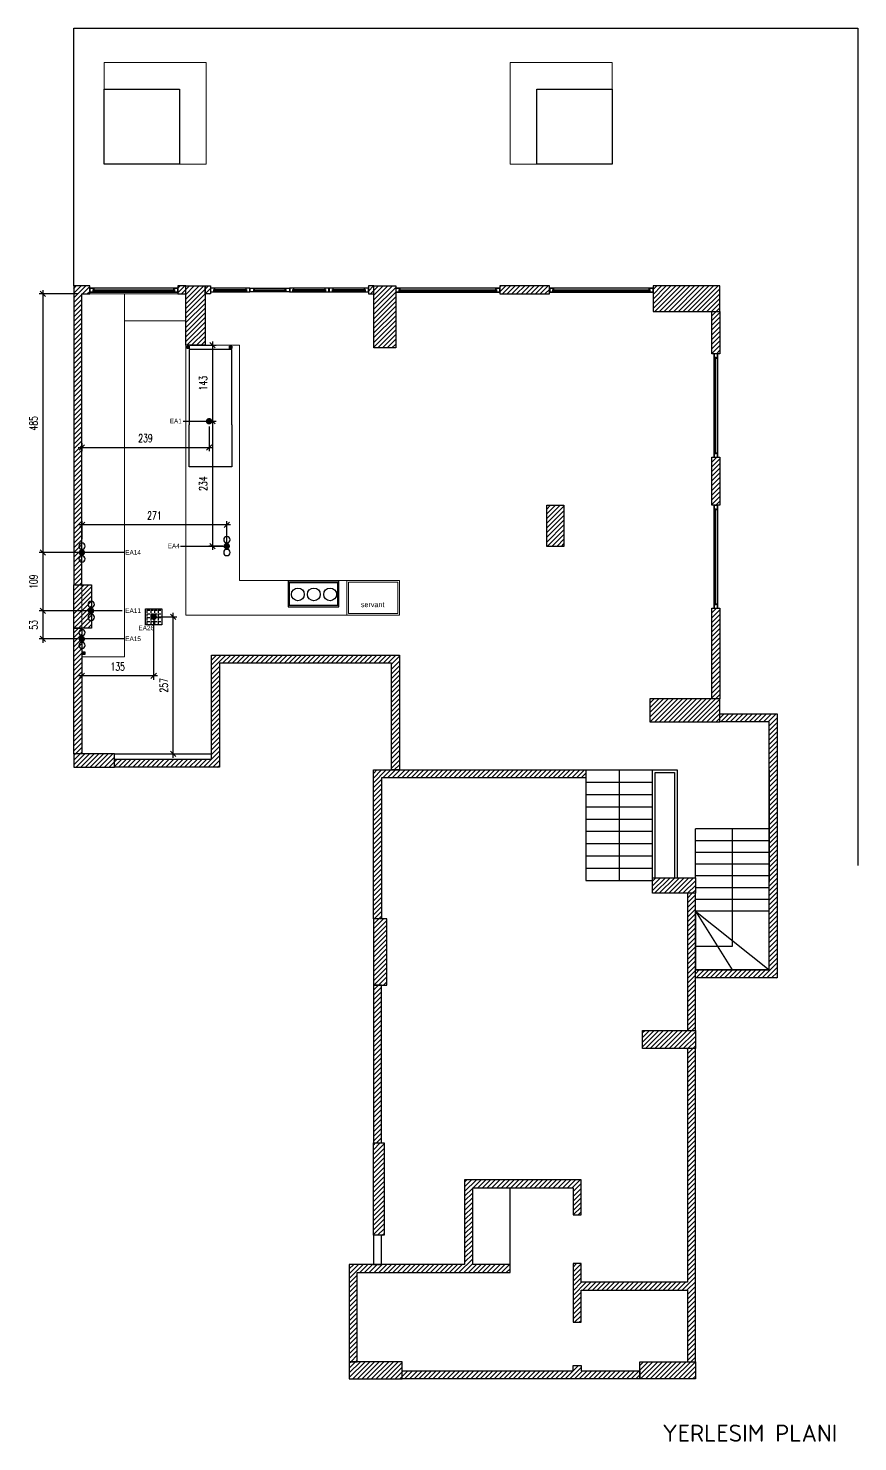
# Model space of a CAD drawing. Header units: centimetres. Extents: x 137431 to 143795, y 30587 to 33236.
# Drawn here: x 142242 to 143795, y 30587 to 33236 of the extents above; entities that cross this region are included whole.
import ezdxf

# ---------------------------------------------------------------- set-up
doc = ezdxf.new("R2010")
doc.units = ezdxf.units.CM
doc.header["$LTSCALE"] = 10
doc.header["$MEASUREMENT"] = 0
doc.header["$PDMODE"] = 3
doc.header["$PDSIZE"] = 20
doc.linetypes.add('DASHDOT', pattern=[25.4, 12.7, -6.35, 0, -6.35])
for name, color, linetype in [('141125_RT1$0$xref_4_vitrin_kaplama$0$2DCAM', 4, 'Continuous'), ('141125_RT1$0$xref_4_vitrin_kaplama$0$2DKONST2', 253, 'Continuous'), ('Kıtc-002 Çizgi', 7, 'Continuous'), ('Kıtc-006 Yazı 001', 1, 'Continuous'), ('Kıtc-040 Detay', 7, 'Continuous'), ('LP-DIMENSION_INT_100', 51, 'Continuous'), ('S2000-002 Çizgi', 7, 'Continuous'), ('S2000-019 Su Tes İşaretler', 5, 'Continuous'), ('SIH', 4, 'Continuous'), ('SU', 152, 'Continuous'), ('wall', 255, 'Continuous')]:
    doc.layers.add(name, color=color, linetype=linetype)
for name, color, linetype, lineweight in [('ARK_AHŞAP', 45, 'Continuous', 15), ('Auto-Antet', 7, 'Continuous', 18), ('tefriş', 45, 'Continuous', 18)]:
    doc.layers.add(name, color=color, linetype=linetype, lineweight=lineweight)
doc.styles.add('GP_A_104_0.00_REV09$0$TRdimension', font='simplex.shx', dxfattribs={"width": 0.7})
doc.styles.get("Standard").update_dxf_attribs({"font": 'arial.ttf'})
doc.styles.add('style1', font='isocpeur.ttf', dxfattribs={"height": 20})
doc.styles.add('TAKSİM', font='GOTHIC.TTF', dxfattribs={"height": 7})
doc.dimstyles.new('GP_A_104_0.00_REV09$0$tr-100', dxfattribs={"dimscale": 100, "dimtxt": 0.15, "dimasz": 0.1, "dimexe": 0.07, "dimexo": 0.07, "dimgap": 0.1, "dimtad": 1, "dimdec": 0, "dimrnd": 0.5, "dimzin": 0, "dimdsep": 46, "dimtxsty": 'GP_A_104_0.00_REV09$0$TRdimension', "dimblk": 'GP_A_104_0.00_REV09$0$_Oblique', "dimcen": 0.2, "dimdle": 0.07, "dimadec": 0, "dimazin": 0, "dimtfac": 1, "dimtdec": 0, "dimtmove": 2, "dimatfit": 3, "dimldrblk": 'GP_A_104_0.00_REV09$0$_Oblique', "dimfxl": 1, "dimtolj": 1, "dimtzin": 0, "dimarcsym": 0})
pattern_1 = [(45, (0, 2631.0174), (-4.41941738, 4.41941738), [])]
pattern_2 = [(45, (0, 878.531), (-4.41941738, 4.41941738), [])]

# ---------------------------------------------------------------- blocks, each defined once
blk = doc.blocks.new('A$C7E7D3E18')
at = {"layer": 'SIH', "linetype": 'Continuous', "const_width": 6}
blk.add_lwpolyline([(3, 6, 1), (9, 6, 1)], format="xyb", close=True, dxfattribs=at)
blk = doc.blocks.new('A$C6E87713E')
at = {"layer": 'S2000-019 Su Tes İşaretler'}
for centre in [(5.9, 6.3), (29.9, 6.3)]:
    blk.add_circle(centre, 5.89, dxfattribs=at)
blk.add_blockref('A$C7E7D3E18', (11.9, 0))
blk = doc.blocks.new('ADD')
at = {"layer": 'LP-DIMENSION_INT_100'}
h = blk.add_hatch(dxfattribs=at)
h.set_pattern_fill('ANSI31', color=253, scale=50)
h.set_pattern_definition(pattern_1)
h.paths.add_polyline_path([(139970.1, 32753.4), (139940.1, 32753.4), (139940.1, 32193.4), (139955.1, 32193.4), (139955.1, 32738.4), (139970.1, 32738.4)])
h.paths.add_polyline_path([(139973.1, 32112.4), (139940.1, 32112.4), (139940.1, 32193.4), (139973.1, 32193.4)])
h.paths.add_polyline_path([(139940.1, 32112.4), (139955.1, 32112.4), (139955.1, 31876.4), (139940.1, 31876.4)])
h.paths.add_polyline_path([(140016.1, 31876.4), (139940.1, 31876.4), (139940.1, 31851.4), (140016.1, 31851.4)])
h.paths.add_polyline_path([(140016.1, 31866.4), (140198.1, 31866.4), (140198.1, 32061.4), (140550.1, 32061.4), (140550.1, 31846.4), (140535.1, 31846.4), (140535.1, 32046.4), (140213.1, 32046.4), (140213.1, 31851.4), (140016.1, 31851.4)])
h = blk.add_hatch(dxfattribs=at)
h.set_pattern_fill('ANSI31', color=253, scale=50)
h.set_pattern_definition(pattern_1)
h.paths.add_polyline_path([(140186.1, 32642.4), (140150.1, 32642.4), (140150.1, 32753.4), (140186.1, 32753.4)])
h.paths.add_polyline_path([(140135.1, 32738.4), (140150.1, 32738.4), (140150.1, 32753.4), (140135.1, 32753.4)])
h.paths.add_polyline_path([(140196.1, 32738.4), (140186.1, 32738.4), (140186.1, 32753.4), (140196.1, 32753.4)])
h.paths.add_polyline_path([(140543.1, 32637.4), (140502.1, 32637.4), (140502.1, 32753.4), (140543.1, 32753.4)])
h.paths.add_polyline_path([(140492.1, 32738.4), (140502.1, 32738.4), (140502.1, 32753.4), (140492.1, 32753.4)])
h.paths.add_polyline_path([(140738.1, 32738.4), (140831.1, 32738.4), (140831.1, 32753.4), (140738.1, 32753.4)])
h.paths.add_polyline_path([(141025.1, 32705.4), (141150.1, 32705.4), (141150.1, 32753.4), (141025.1, 32753.4)])
h.paths.add_polyline_path([(141135.1, 32705.4), (141150.1, 32705.4), (141150.1, 32626.4), (141135.1, 32626.4)])
h.paths.add_polyline_path([(141135.1, 32432.4), (141150.1, 32432.4), (141150.1, 32342.4), (141135.1, 32342.4)])
h.paths.add_polyline_path([(141135.1, 32149.4), (141150.1, 32149.4), (141150.1, 31979.4), (141135.1, 31979.4)])
h.paths.add_polyline_path([(141019.1, 31936.4), (141150.1, 31936.4), (141150.1, 31979.4), (141019.1, 31979.4)])
h.paths.add_polyline_path([(140826.1, 32342.4), (140858.1, 32342.4), (140858.1, 32265.4), (140826.1, 32265.4)])
h = blk.add_hatch(dxfattribs=at)
h.set_pattern_fill('ANSI31', color=253, scale=50)
h.set_pattern_definition(pattern_1)
h.paths.add_polyline_path([(141150.1, 31936.4), (141150.1, 31951.4), (141257.1, 31951.4), (141257.1, 31456.8), (141104.1, 31456.8), (141104.1, 31471.8), (141242.1, 31471.8), (141242.1, 31936.4)])
h = blk.add_hatch(dxfattribs=at)
h.set_pattern_fill('ANSI31', color=253, scale=50)
h.set_pattern_definition(pattern_2)
h.paths.add_polyline_path([(140501.1, 31567.4), (140501.1, 31846.4), (140899.1, 31846.4), (140899.1, 31831.4), (140516.1, 31831.4), (140516.1, 31567.4)])
h = blk.add_hatch(dxfattribs=at)
h.set_pattern_fill('ANSI31', color=253, scale=50)
h.set_pattern_definition(pattern_2)
h.paths.add_polyline_path([(141024.1, 31644.4), (141104.1, 31644.4), (141104.1, 31615.4), (141024.1, 31615.4)])
h = blk.add_hatch(dxfattribs=at)
h.set_pattern_fill('ANSI31', color=253, scale=50)
h.set_pattern_definition(pattern_2)
h.paths.add_polyline_path([(141089.1, 31358.4), (141104.1, 31358.4), (141104.1, 31615.4), (141089.1, 31615.4)])
h = blk.add_hatch(dxfattribs=at)
h.set_pattern_fill('ANSI31', color=253, scale=50)
h.set_pattern_definition(pattern_2)
h.paths.add_polyline_path([(140526.1, 31567.4), (140501.1, 31567.4), (140501.1, 31443.4), (140526.1, 31443.4)])
h = blk.add_hatch(dxfattribs=at)
h.set_pattern_fill('ANSI31', color=253, scale=50)
h.set_pattern_definition(pattern_2)
h.paths.add_polyline_path([(140501.1, 31147.4), (140516.1, 31147.4), (140516.1, 31443.4), (140501.1, 31443.4)])
h = blk.add_hatch(dxfattribs=at)
h.set_pattern_fill('ANSI31', color=253, scale=50)
h.set_pattern_definition(pattern_2)
h.paths.add_polyline_path([(141005.1, 31358.4), (141104.1, 31358.4), (141104.1, 31324.4), (141005.1, 31324.4)])
h = blk.add_hatch(dxfattribs=at)
h.set_pattern_fill('ANSI31', color=253, scale=50)
h.set_pattern_definition(pattern_2)
h.paths.add_polyline_path([(141089.1, 31324.4), (141089.1, 30886.4), (140890.1, 30886.4), (140890.1, 30921.4), (140875.1, 30921.4), (140875.1, 30811.4), (140890.1, 30811.4), (140890.1, 30871.4), (141089.1, 30871.4), (141089.1, 30737.4), (141104.1, 30737.4), (141104.1, 31324.4)])
h = blk.add_hatch(dxfattribs=at)
h.set_pattern_fill('ANSI31', color=253, scale=50)
h.set_pattern_definition([(45, (0, 809.531), (-4.41941738, 4.41941738), [])])
h.paths.add_polyline_path([(140521.1, 30974.4), (140501.1, 30974.4), (140501.1, 31147.4), (140521.1, 31147.4)])
h = blk.add_hatch(dxfattribs=at)
h.set_pattern_fill('ANSI31', color=253, scale=50)
h.set_pattern_definition(pattern_2)
h.paths.add_polyline_path([(140471.1, 30737.4), (140471.1, 30904.4), (140757.1, 30904.4), (140757.1, 30919.4), (140687.1, 30919.4), (140687.1, 31063.4), (140875.1, 31063.4), (140875.1, 31012.4), (140890.1, 31012.4), (140890.1, 31078.4), (140672.1, 31078.4), (140672.1, 30919.4), (140456.1, 30919.4), (140456.1, 30737.4)])
h = blk.add_hatch(dxfattribs=at)
h.set_pattern_fill('ANSI31', color=253, scale=50)
h.set_pattern_definition(pattern_2)
h.paths.add_polyline_path([(140555.1, 30737.4), (140456.1, 30737.4), (140456.1, 30705.4), (140555.1, 30705.4)])
h = blk.add_hatch(dxfattribs=at)
h.set_pattern_fill('ANSI31', color=253, scale=50)
h.set_pattern_definition(pattern_2)
h.paths.add_polyline_path([(141000.1, 30720.4), (141000.1, 30705.4), (140555.1, 30705.4), (140555.1, 30720.4), (140875.1, 30720.4), (140875.1, 30730.4), (140890.1, 30730.4), (140890.1, 30720.4)])
h = blk.add_hatch(dxfattribs=at)
h.set_pattern_fill('ANSI31', color=253, scale=50)
h.set_pattern_definition(pattern_2)
h.paths.add_polyline_path([(141000.1, 30737.4), (141104.1, 30737.4), (141104.1, 30705.4), (141000.1, 30705.4)])
at = {"layer": '141125_RT1$0$xref_4_vitrin_kaplama$0$2DCAM'}
for p, q in [((140127.1, 32749.1), (139978.1, 32749.1)), ((139978.4, 32742.1), (140126.8, 32742.1)), ((140262.1, 32749.4), (140204.1, 32749.4)), ((140204.4, 32742.4), (140261.8, 32742.4)), ((140278.1, 32749.4), (140336.1, 32749.4)), ((140335.8, 32742.4), (140278.4, 32742.4)), ((140410.1, 32749.4), (140352.1, 32749.4)), ((140352.4, 32742.4), (140409.8, 32742.4)), ((140484.1, 32749.4), (140426.1, 32749.4)), ((140426.4, 32742.4), (140483.8, 32742.4)), ((140730.1, 32749.1), (140551.1, 32749.1)), ((140551.4, 32742.1), (140729.8, 32742.1)), ((141017.1, 32749.1), (140839.1, 32749.1)), ((140839.4, 32742.1), (141016.8, 32742.1)), ((141138.9, 32618.1), (141138.9, 32440.7)), ((141145.9, 32440.4), (141145.9, 32618.4)), ((141138.9, 32334.1), (141138.9, 32157.7)), ((141145.9, 32157.4), (141145.9, 32334.4))]:
    blk.add_line(p, q, dxfattribs=at)
for points in [[(140128.5, 32745.8), (139976.7, 32745.8)], [(139976.7, 32743.6), (139977.7, 32743.6), (139977.7, 32745.2), (139976.7, 32745.2)], [(139976.7, 32745.2), (140128.5, 32745.2)], [(140128.5, 32743), (139976.7, 32743), (139976.7, 32743.6), (140128.5, 32743.6)], [(140128.5, 32745.2), (140127.5, 32745.2), (140127.5, 32743.6), (140128.5, 32743.6)], [(140263.5, 32746.1), (140202.7, 32746.1)], [(140202.7, 32743.9), (140203.7, 32743.9), (140203.7, 32745.5), (140202.7, 32745.5)], [(140202.7, 32745.5), (140263.5, 32745.5)], [(140263.5, 32743.3), (140202.7, 32743.3), (140202.7, 32743.9), (140263.5, 32743.9)], [(140263.5, 32745.5), (140262.5, 32745.5), (140262.5, 32743.9), (140263.5, 32743.9)], [(140276.7, 32746.1), (140337.5, 32746.1)], [(140276.7, 32745.5), (140277.7, 32745.5), (140277.7, 32743.9), (140276.7, 32743.9)], [(140337.5, 32745.5), (140276.7, 32745.5)], [(140276.7, 32743.3), (140337.5, 32743.3), (140337.5, 32743.9), (140276.7, 32743.9)], [(140337.5, 32743.9), (140336.5, 32743.9), (140336.5, 32745.5), (140337.5, 32745.5)], [(140411.5, 32746.1), (140350.7, 32746.1)], [(140350.7, 32743.9), (140351.7, 32743.9), (140351.7, 32745.5), (140350.7, 32745.5)], [(140350.7, 32745.5), (140410.5, 32745.5)], [(140411.5, 32743.3), (140350.7, 32743.3), (140350.7, 32743.9), (140410.5, 32743.9)], [(140411.5, 32745.5), (140410.5, 32745.5), (140410.5, 32743.9), (140411.5, 32743.9)], [(140485.5, 32746.1), (140424.7, 32746.1)], [(140424.7, 32743.9), (140425.7, 32743.9), (140425.7, 32745.5), (140424.7, 32745.5)], [(140424.7, 32745.5), (140485.5, 32745.5)], [(140485.5, 32743.3), (140424.7, 32743.3), (140424.7, 32743.9), (140485.5, 32743.9)], [(140485.5, 32745.5), (140484.5, 32745.5), (140484.5, 32743.9), (140485.5, 32743.9)], [(140731.5, 32745.8), (140549.7, 32745.8)], [(140549.7, 32743.6), (140550.7, 32743.6), (140550.7, 32745.2), (140549.7, 32745.2)], [(140549.7, 32745.2), (140731.5, 32745.2)], [(140731.5, 32743), (140549.7, 32743), (140549.7, 32743.6), (140731.5, 32743.6)], [(140731.5, 32745.2), (140730.5, 32745.2), (140730.5, 32743.6), (140731.5, 32743.6)], [(141018.5, 32745.8), (140837.7, 32745.8)], [(140837.7, 32743.6), (140838.7, 32743.6), (140838.7, 32745.2), (140837.7, 32745.2)], [(140837.7, 32745.2), (141018.5, 32745.2)], [(141018.5, 32743), (140837.7, 32743), (140837.7, 32743.6), (141018.5, 32743.6)], [(141018.5, 32745.2), (141017.5, 32745.2), (141017.5, 32743.6), (141018.5, 32743.6)], [(141139.8, 32439), (141139.8, 32619.8), (141140.4, 32619.8), (141140.4, 32439)], [(141140.4, 32619.8), (141140.4, 32618.8), (141142, 32618.8), (141142, 32619.8)], [(141142, 32619.8), (141142, 32439)], [(141142.6, 32439), (141142.6, 32619.8)], [(141142, 32439), (141142, 32440), (141140.4, 32440), (141140.4, 32439)], [(141139.8, 32156), (141139.8, 32335.8), (141140.4, 32335.8), (141140.4, 32156)], [(141140.4, 32335.8), (141140.4, 32334.8), (141142, 32334.8), (141142, 32335.8)], [(141142, 32335.8), (141142, 32156)], [(141142.6, 32156), (141142.6, 32335.8)], [(141142, 32156), (141142, 32157), (141140.4, 32157), (141140.4, 32156)]]:
    blk.add_lwpolyline(points, dxfattribs=at)
at = {"layer": '141125_RT1$0$xref_4_vitrin_kaplama$0$2DKONST2'}
for points in [[(139976.7, 32742.6), (139976.7, 32746.4), (139978.1, 32746.4), (139978.1, 32749.1), (139971.1, 32749.1), (139971.1, 32749.1), (139970.1, 32749.1), (139970.1, 32742.6), (139970.1, 32742.6), (139970.1, 32742.1), (139978.4, 32742.1), (139978.4, 32742.6)], [(139976.5, 32742.4), (139976.5, 32746.7), (139977.9, 32746.7), (139977.9, 32748.9), (139971.4, 32748.9), (139971.4, 32748.9), (139970.4, 32748.9), (139970.4, 32742.4)], [(140134.1, 32742.1), (140135.1, 32742.1), (140135.1, 32748.6), (140135.1, 32748.6), (140135.1, 32749.1), (140127.1, 32749.1), (140127.1, 32746.4), (140128.5, 32746.4), (140128.5, 32742.6), (140126.8, 32742.6), (140126.8, 32742.1), (140134.1, 32742.1)], [(140133.9, 32742.4), (140134.9, 32742.4), (140134.9, 32748.9), (140127.4, 32748.9), (140127.4, 32746.7), (140128.8, 32746.7), (140128.8, 32742.4), (140133.9, 32742.4)], [(140202.7, 32742.9), (140202.7, 32746.7), (140204.1, 32746.7), (140204.1, 32749.4), (140197.1, 32749.4), (140197.1, 32749.4), (140196.1, 32749.4), (140196.1, 32742.9), (140196.1, 32742.9), (140196.1, 32742.4), (140204.4, 32742.4), (140204.4, 32742.9)], [(140202.5, 32742.6), (140202.5, 32746.9), (140203.9, 32746.9), (140203.9, 32749.1), (140197.4, 32749.1), (140197.4, 32749.1), (140196.4, 32749.1), (140196.4, 32742.6)], [(140269.1, 32742.4), (140270.1, 32742.4), (140270.1, 32748.9), (140270.1, 32748.9), (140270.1, 32749.4), (140262.1, 32749.4), (140262.1, 32746.7), (140263.5, 32746.7), (140263.5, 32742.9), (140261.8, 32742.9), (140261.8, 32742.4), (140269.1, 32742.4)], [(140268.9, 32742.6), (140269.9, 32742.6), (140269.9, 32749.1), (140262.4, 32749.1), (140262.4, 32746.9), (140263.8, 32746.9), (140263.8, 32742.6), (140268.9, 32742.6)], [(140271.1, 32742.4), (140270.1, 32742.4), (140270.1, 32748.9), (140270.1, 32748.9), (140270.1, 32749.4), (140278.1, 32749.4), (140278.1, 32746.7), (140276.7, 32746.7), (140276.7, 32742.9), (140278.4, 32742.9), (140278.4, 32742.4), (140271.1, 32742.4)], [(140271.4, 32742.6), (140270.4, 32742.6), (140270.4, 32749.1), (140277.9, 32749.1), (140277.9, 32746.9), (140276.5, 32746.9), (140276.5, 32742.6), (140271.4, 32742.6)], [(140337.5, 32742.9), (140337.5, 32746.7), (140336.1, 32746.7), (140336.1, 32749.4), (140343.1, 32749.4), (140343.1, 32749.4), (140344.1, 32749.4), (140344.1, 32742.9), (140344.1, 32742.9), (140344.1, 32742.4), (140335.8, 32742.4), (140335.8, 32742.9)], [(140337.8, 32742.6), (140337.8, 32746.9), (140336.4, 32746.9), (140336.4, 32749.1), (140342.9, 32749.1), (140342.9, 32749.1), (140343.9, 32749.1), (140343.9, 32742.6)], [(140350.7, 32742.9), (140350.7, 32746.7), (140352.1, 32746.7), (140352.1, 32749.4), (140345.1, 32749.4), (140345.1, 32749.4), (140344.1, 32749.4), (140344.1, 32742.9), (140344.1, 32742.9), (140344.1, 32742.4), (140352.4, 32742.4), (140352.4, 32742.9)], [(140350.5, 32742.6), (140350.5, 32746.9), (140351.9, 32746.9), (140351.9, 32749.1), (140345.4, 32749.1), (140345.4, 32749.1), (140344.4, 32749.1), (140344.4, 32742.6)], [(140417.1, 32742.4), (140418.1, 32742.4), (140418.1, 32748.9), (140418.1, 32748.9), (140418.1, 32749.4), (140410.1, 32749.4), (140410.1, 32746.7), (140411.5, 32746.7), (140411.5, 32742.9), (140409.8, 32742.9), (140409.8, 32742.4), (140417.1, 32742.4)], [(140416.9, 32742.6), (140417.9, 32742.6), (140417.9, 32749.1), (140410.4, 32749.1), (140410.4, 32746.9), (140411.8, 32746.9), (140411.8, 32742.6), (140416.9, 32742.6)], [(140424.7, 32742.9), (140424.7, 32746.7), (140426.1, 32746.7), (140426.1, 32749.4), (140419.1, 32749.4), (140419.1, 32749.4), (140418.1, 32749.4), (140418.1, 32742.9), (140418.1, 32742.9), (140418.1, 32742.4), (140426.4, 32742.4), (140426.4, 32742.9)], [(140424.5, 32742.6), (140424.5, 32746.9), (140425.9, 32746.9), (140425.9, 32749.1), (140419.4, 32749.1), (140419.4, 32749.1), (140418.4, 32749.1), (140418.4, 32742.6)], [(140491.1, 32742.4), (140492.1, 32742.4), (140492.1, 32748.9), (140492.1, 32748.9), (140492.1, 32749.4), (140484.1, 32749.4), (140484.1, 32746.7), (140485.5, 32746.7), (140485.5, 32742.9), (140483.8, 32742.9), (140483.8, 32742.4), (140491.1, 32742.4)], [(140490.9, 32742.6), (140491.9, 32742.6), (140491.9, 32749.1), (140484.4, 32749.1), (140484.4, 32746.9), (140485.8, 32746.9), (140485.8, 32742.6), (140490.9, 32742.6)], [(140549.7, 32742.6), (140549.7, 32746.4), (140551.1, 32746.4), (140551.1, 32749.1), (140544.1, 32749.1), (140544.1, 32749.1), (140543.1, 32749.1), (140543.1, 32742.6), (140543.1, 32742.6), (140543.1, 32742.1), (140551.4, 32742.1), (140551.4, 32742.6)], [(140549.5, 32742.4), (140549.5, 32746.7), (140550.9, 32746.7), (140550.9, 32748.9), (140544.4, 32748.9), (140544.4, 32748.9), (140543.4, 32748.9), (140543.4, 32742.4)], [(140737.1, 32742.1), (140738.1, 32742.1), (140738.1, 32748.6), (140738.1, 32748.6), (140738.1, 32749.1), (140730.1, 32749.1), (140730.1, 32746.4), (140731.5, 32746.4), (140731.5, 32742.6), (140729.8, 32742.6), (140729.8, 32742.1), (140737.1, 32742.1)], [(140736.9, 32742.4), (140737.9, 32742.4), (140737.9, 32748.9), (140730.4, 32748.9), (140730.4, 32746.7), (140731.8, 32746.7), (140731.8, 32742.4), (140736.9, 32742.4)], [(140837.7, 32742.6), (140837.7, 32746.4), (140839.1, 32746.4), (140839.1, 32749.1), (140832.1, 32749.1), (140832.1, 32749.1), (140831.1, 32749.1), (140831.1, 32742.6), (140831.1, 32742.6), (140831.1, 32742.1), (140839.4, 32742.1), (140839.4, 32742.6)], [(140837.5, 32742.4), (140837.5, 32746.7), (140838.9, 32746.7), (140838.9, 32748.9), (140832.4, 32748.9), (140832.4, 32748.9), (140831.4, 32748.9), (140831.4, 32742.4)], [(141024.1, 32742.1), (141025.1, 32742.1), (141025.1, 32748.6), (141025.1, 32748.6), (141025.1, 32749.1), (141017.1, 32749.1), (141017.1, 32746.4), (141018.5, 32746.4), (141018.5, 32742.6), (141016.8, 32742.6), (141016.8, 32742.1), (141024.1, 32742.1)], [(141023.9, 32742.4), (141024.9, 32742.4), (141024.9, 32748.9), (141017.4, 32748.9), (141017.4, 32746.7), (141018.8, 32746.7), (141018.8, 32742.4), (141023.9, 32742.4)], [(141139.4, 32619.8), (141143.2, 32619.8), (141143.2, 32618.4), (141145.9, 32618.4), (141145.9, 32625.4), (141145.9, 32625.4), (141145.9, 32626.4), (141139.4, 32626.4), (141139.4, 32626.4), (141138.9, 32626.4), (141138.9, 32618.1), (141139.4, 32618.1)], [(141139.1, 32620), (141143.4, 32620), (141143.4, 32618.6), (141145.6, 32618.6), (141145.6, 32625.1), (141145.6, 32625.1), (141145.6, 32626.1), (141139.1, 32626.1)], [(141138.9, 32433.4), (141138.9, 32432.4), (141145.4, 32432.4), (141145.4, 32432.4), (141145.9, 32432.4), (141145.9, 32440.4), (141143.2, 32440.4), (141143.2, 32439), (141139.4, 32439), (141139.4, 32440.7), (141138.9, 32440.7), (141138.9, 32433.4)], [(141139.1, 32433.6), (141139.1, 32432.6), (141145.6, 32432.6), (141145.6, 32440.1), (141143.4, 32440.1), (141143.4, 32438.7), (141139.1, 32438.7), (141139.1, 32433.6)], [(141139.4, 32335.8), (141143.2, 32335.8), (141143.2, 32334.4), (141145.9, 32334.4), (141145.9, 32341.4), (141145.9, 32341.4), (141145.9, 32342.4), (141139.4, 32342.4), (141139.4, 32342.4), (141138.9, 32342.4), (141138.9, 32334.1), (141139.4, 32334.1)], [(141139.1, 32336), (141143.4, 32336), (141143.4, 32334.6), (141145.6, 32334.6), (141145.6, 32341.1), (141145.6, 32341.1), (141145.6, 32342.1), (141139.1, 32342.1)], [(141138.9, 32150.4), (141138.9, 32149.4), (141145.4, 32149.4), (141145.4, 32149.4), (141145.9, 32149.4), (141145.9, 32157.4), (141143.2, 32157.4), (141143.2, 32156), (141139.4, 32156), (141139.4, 32157.7), (141138.9, 32157.7), (141138.9, 32150.4)], [(141139.1, 32150.6), (141139.1, 32149.6), (141145.6, 32149.6), (141145.6, 32157.1), (141143.4, 32157.1), (141143.4, 32155.7), (141139.1, 32155.7), (141139.1, 32150.6)]]:
    blk.add_lwpolyline(points, close=True, dxfattribs=at)
at = {"layer": 'LP-DIMENSION_INT_100', "color": 253}
for p, q in [((140899.1, 31823.4), (141024.1, 31823.4)), ((140899.1, 31800.4), (141024.1, 31800.4)), ((140899.1, 31777.4), (141024.1, 31777.4)), ((140899.1, 31754.4), (141024.1, 31754.4)), ((140899.1, 31731.4), (141024.1, 31731.4)), ((140899.1, 31708.4), (141024.1, 31708.4)), ((140899.1, 31685.4), (141024.1, 31685.4)), ((140899.1, 31662.4), (141024.1, 31662.4)), ((140899.1, 31639.4), (141024.1, 31639.4))]:
    blk.add_line(p, q, dxfattribs=at)
at = {"layer": 'LP-DIMENSION_INT_100', "color": 2}
blk.add_line((141104.1, 31644.4), (141104.1, 31736), dxfattribs=at)
for points in [[(139940.1, 32753.4), (139940.1, 33236.4), (141408.1, 33236.4), (141408.1, 31667.4)], [(141150.1, 31936.4), (141150.1, 31951.4), (141257.1, 31951.4), (141257.1, 31456.8), (141104.1, 31456.8), (141104.1, 31471.8), (141242.1, 31471.8), (141242.1, 31471.8), (141242.1, 31471.8), (141242.1, 31936.4), (141150.1, 31936.4)], [(141024.1, 31645.4), (141024.1, 31846.4), (141070.1, 31846.4), (141070.1, 31644.4)], [(141029.1, 31645.4), (141029.1, 31841.4), (141065.1, 31841.4), (141065.1, 31644.4)], [(141242.1, 31846.4), (141242.1, 31636.4)], [(140516.1, 31147.4), (140521.1, 31147.4), (140521.1, 30974.4), (140501.1, 30974.4)], [(140757.1, 30919.4), (140757.1, 31063.4)]]:
    blk.add_lwpolyline(points, dxfattribs=at)
for points in [[(139997.1, 33122.4), (140138.1, 33122.4), (140138.1, 32981.4), (139997.1, 32981.4)], [(140807.1, 33122.4), (140948.1, 33122.4), (140948.1, 32981.4), (140807.1, 32981.4)], [(139970.1, 32753.4), (139940.1, 32753.4), (139940.1, 32193.4), (139955.1, 32193.4), (139955.1, 32738.4), (139970.1, 32738.4), (139970.1, 32753.4)], [(140135.1, 32738.4), (140150.1, 32738.4), (140150.1, 32753.4), (140135.1, 32753.4)], [(140186.1, 32642.4), (140150.1, 32642.4), (140150.1, 32753.4), (140186.1, 32753.4)], [(140196.1, 32738.4), (140186.1, 32738.4), (140186.1, 32753.4), (140196.1, 32753.4)], [(140492.1, 32738.4), (140502.1, 32738.4), (140502.1, 32753.4), (140492.1, 32753.4)], [(140543.1, 32637.4), (140502.1, 32637.4), (140502.1, 32753.4), (140543.1, 32753.4)], [(140738.1, 32738.4), (140831.1, 32738.4), (140831.1, 32753.4), (140738.1, 32753.4)], [(141025.1, 32705.4), (141150.1, 32705.4), (141150.1, 32753.4), (141025.1, 32753.4)], [(141135.1, 32705.4), (141150.1, 32705.4), (141150.1, 32626.4), (141135.1, 32626.4)], [(141135.1, 32432.4), (141150.1, 32432.4), (141150.1, 32342.4), (141135.1, 32342.4)], [(140826.1, 32342.4), (140858.1, 32342.4), (140858.1, 32265.4), (140826.1, 32265.4)], [(139973.1, 32112.4), (139940.1, 32112.4), (139940.1, 32193.4), (139973.1, 32193.4)], [(141135.1, 32149.4), (141150.1, 32149.4), (141150.1, 31979.4), (141135.1, 31979.4)], [(139940.1, 32112.4), (139955.1, 32112.4), (139955.1, 31876.4), (139940.1, 31876.4)], [(140016.1, 31866.4), (140198.1, 31866.4), (140198.1, 32061.4), (140550.1, 32061.4), (140550.1, 31846.4), (140535.1, 31846.4), (140535.1, 32046.4), (140213.1, 32046.4), (140213.1, 31851.4), (140016.1, 31851.4)], [(141019.1, 31936.4), (141150.1, 31936.4), (141150.1, 31979.4), (141019.1, 31979.4)], [(140016.1, 31876.4), (139940.1, 31876.4), (139940.1, 31851.4), (140016.1, 31851.4)], [(140501.1, 31567.4), (140501.1, 31846.4), (140899.1, 31846.4), (140899.1, 31831.4), (140516.1, 31831.4), (140516.1, 31567.4)], [(141024.1, 31644.4), (141104.1, 31644.4), (141104.1, 31615.4), (141024.1, 31615.4)], [(141089.1, 31358.4), (141104.1, 31358.4), (141104.1, 31615.4), (141089.1, 31615.4)], [(140526.1, 31567.4), (140501.1, 31567.4), (140501.1, 31443.4), (140526.1, 31443.4)], [(140501.1, 31147.4), (140516.1, 31147.4), (140516.1, 31443.4), (140501.1, 31443.4)], [(141005.1, 31358.4), (141104.1, 31358.4), (141104.1, 31324.4), (141005.1, 31324.4)], [(141089.1, 31324.4), (141089.1, 30886.4), (140890.1, 30886.4), (140890.1, 30921.4), (140875.1, 30921.4), (140875.1, 30811.4), (140890.1, 30811.4), (140890.1, 30871.4), (141089.1, 30871.4), (141089.1, 30737.4), (141104.1, 30737.4), (141104.1, 31324.4)], [(140521.1, 30974.4), (140501.1, 30974.4), (140501.1, 31147.4), (140521.1, 31147.4)], [(140471.1, 30737.4), (140471.1, 30904.4), (140757.1, 30904.4), (140757.1, 30919.4), (140687.1, 30919.4), (140687.1, 31063.4), (140875.1, 31063.4), (140875.1, 31012.4), (140890.1, 31012.4), (140890.1, 31078.4), (140672.1, 31078.4), (140672.1, 30919.4), (140456.1, 30919.4), (140456.1, 30737.4)], [(140516.1, 30974.4), (140501.1, 30974.4), (140501.1, 30919.4), (140516.1, 30919.4)], [(140555.1, 30737.4), (140456.1, 30737.4), (140456.1, 30705.4), (140555.1, 30705.4)], [(141000.1, 30720.4), (141000.1, 30705.4), (140555.1, 30705.4), (140555.1, 30720.4), (140875.1, 30720.4), (140875.1, 30730.4), (140890.1, 30730.4), (140890.1, 30720.4), (141000.1, 30720.4)], [(141000.1, 30737.4), (141104.1, 30737.4), (141104.1, 30705.4), (141000.1, 30705.4)]]:
    blk.add_lwpolyline(points, close=True, dxfattribs=at)
at = {"layer": 'LP-DIMENSION_INT_100', "color": 253}
for points in [[(140899.1, 31846.4), (140899.1, 31639.4), (141024.1, 31639.4), (141024.1, 31846.4), (141024.1, 31846.4), (141024.1, 31846.4)], [(140899.1, 31846.4), (141024.1, 31846.4)], [(140961.6, 31846.4), (140961.6, 31639.4)], [(141242.1, 31735.8), (141242.1, 31735.8), (141104.1, 31735.8)], [(141173.1, 31735.8), (141173.1, 31515.8), (141104.1, 31515.8)], [(141104.1, 31713.4), (141104.1, 31735.8)], [(141242.1, 31713.8), (141104.1, 31713.8)], [(141242.1, 31691.8), (141104.1, 31691.8)], [(141242.1, 31669.8), (141104.1, 31669.8)], [(140899.1, 31639.4), (141024.1, 31639.4)], [(140899.1, 31639.4), (141024.1, 31639.4)], [(140899.1, 31639.4), (141024.1, 31639.4)], [(141242.1, 31647.8), (141104.1, 31647.8)], [(141242.1, 31625.8), (141104.1, 31625.8)], [(141242.1, 31603.8), (141104.1, 31603.8)], [(141242.1, 31581.8), (141104.1, 31581.8)], [(141104.1, 31581.8), (141242.1, 31471.8)], [(141104.1, 31581.8), (141173.1, 31471.8)], [(141104.1, 31581.8), (141104.1, 31471.8)], [(141242.1, 31471.8), (141104.1, 31471.8)]]:
    blk.add_lwpolyline(points, dxfattribs=at)
at = {"layer": 'Auto-Antet', "style": 'style1'}
blk.add_text('YERLESIM PLANI', height=32, dxfattribs=at).set_placement((141042.3, 30587.5))
blk = doc.blocks.new('A$C14D17327')
at = {"layer": 'Kıtc-002 Çizgi', "color": 1, "elevation": 0}
blk.add_lwpolyline([(0, 4), (4, 4), (4, 0), (0, 0)], close=True, dxfattribs=at)
for points in [[(0, 4), (4, 0)], [(0, 0), (4, 4)]]:
    blk.add_lwpolyline(points, dxfattribs=at)
blk = doc.blocks.new('GP_A_104_0.00_REV09$0$_Oblique')
at = {"color": 0, "linetype": 'ByBlock', "lineweight": -2}
blk.add_line((-0.5, -0.5), (0.5, 0.5), dxfattribs=at)
blk = doc.blocks.new('*D43')
at = {"color": 0, "lineweight": -2, "transparency": 16777216}
for p, q in [((142543.8, 32642.4), (142593.5, 32642.4)), ((142586.5, 32649.4), (142586.5, 32492.9)), ((142563, 32499.9), (142593.5, 32499.9))]:
    blk.add_line(p, q, dxfattribs=at)
at = {"layer": 'Defpoints', "color": 0, "transparency": 16777216}
for p in [(142536.8, 32642.4), (142556, 32499.9), (142586.5, 32499.9)]:
    blk.add_point(p, dxfattribs=at)
at = {"color": 0, "lineweight": -2, "transparency": 16777216, "xscale": 10, "yscale": 10, "zscale": 10}
for p, rotation in [((142586.5, 32642.4), 90), ((142586.5, 32499.9), 270)]:
    blk.add_blockref('GP_A_104_0.00_REV09$0$_Oblique', p, dxfattribs=dict(at, rotation=rotation))
at = {"color": 0, "transparency": 16777216, "insert": (142569, 32571.2), "char_height": 15, "attachment_point": 5, "rotation": 90, "style": 'GP_A_104_0.00_REV09$0$TRdimension'}
blk.add_mtext('\\A1;143', dxfattribs=at)
blk = doc.blocks.new('*D44')
at = {"color": 0, "lineweight": -2, "transparency": 16777216}
for p, q in [((142580.1, 32489.9), (142580.1, 32443.7)), ((142334.8, 32450.7), (142587.1, 32450.7)), ((142341.8, 32458.9), (142341.8, 32443.7))]:
    blk.add_line(p, q, dxfattribs=at)
at = {"layer": 'Defpoints', "color": 0, "transparency": 16777216}
for p in [(142580.1, 32496.9), (142341.8, 32465.9), (142580.1, 32450.7)]:
    blk.add_point(p, dxfattribs=at)
at = {"color": 0, "lineweight": -2, "transparency": 16777216, "xscale": 10, "yscale": 10, "zscale": 10, "rotation": 180}
blk.add_blockref('GP_A_104_0.00_REV09$0$_Oblique', (142341.8, 32450.7), dxfattribs=at)
at = {"color": 0, "lineweight": -2, "transparency": 16777216, "xscale": 10, "yscale": 10, "zscale": 10}
blk.add_blockref('GP_A_104_0.00_REV09$0$_Oblique', (142580.1, 32450.7), dxfattribs=at)
at = {"color": 0, "transparency": 16777216, "insert": (142460.9, 32468.2), "char_height": 15, "attachment_point": 5, "style": 'GP_A_104_0.00_REV09$0$TRdimension'}
blk.add_mtext('\\A1;239', dxfattribs=at)
blk = doc.blocks.new('*D45')
at = {"color": 0, "lineweight": -2, "transparency": 16777216}
for p, q in [((142620.1, 32305.6), (142335.1, 32305.6)), ((142342.1, 32278.7), (142342.1, 32312.6)), ((142613.1, 32272.9), (142613.1, 32312.6))]:
    blk.add_line(p, q, dxfattribs=at)
at = {"layer": 'Defpoints', "color": 0, "transparency": 16777216}
for p in [(142342.1, 32305.6), (142342.1, 32271.7, 0), (142613.1, 32265.9)]:
    blk.add_point(p, dxfattribs=at)
at = {"color": 0, "lineweight": -2, "transparency": 16777216, "xscale": 10, "yscale": 10, "zscale": 10, "rotation": 180}
blk.add_blockref('GP_A_104_0.00_REV09$0$_Oblique', (142342.1, 32305.6), dxfattribs=at)
at = {"color": 0, "lineweight": -2, "transparency": 16777216, "xscale": 10, "yscale": 10, "zscale": 10}
blk.add_blockref('GP_A_104_0.00_REV09$0$_Oblique', (142613.1, 32305.6), dxfattribs=at)
at = {"color": 0, "transparency": 16777216, "insert": (142477.6, 32323.1), "char_height": 15, "attachment_point": 5, "style": 'GP_A_104_0.00_REV09$0$TRdimension'}
blk.add_mtext('\\A1;271', dxfattribs=at)
blk = doc.blocks.new('*D46')
at = {"color": 0, "lineweight": -2, "transparency": 16777216}
for p, q in [((142586.5, 32506.9), (142586.5, 32258.9)), ((142563, 32499.9), (142593.5, 32499.9)), ((142606.1, 32265.9), (142579.5, 32265.9))]:
    blk.add_line(p, q, dxfattribs=at)
at = {"layer": 'Defpoints', "color": 0, "transparency": 16777216}
for p in [(142556, 32499.9), (142586.5, 32265.9), (142613.1, 32265.9)]:
    blk.add_point(p, dxfattribs=at)
at = {"color": 0, "lineweight": -2, "transparency": 16777216, "xscale": 10, "yscale": 10, "zscale": 10}
for p, rotation in [((142586.5, 32499.9), 90), ((142586.5, 32265.9), 270)]:
    blk.add_blockref('GP_A_104_0.00_REV09$0$_Oblique', p, dxfattribs=dict(at, rotation=rotation))
at = {"color": 0, "transparency": 16777216, "insert": (142569, 32382.9), "char_height": 15, "attachment_point": 5, "rotation": 90, "style": 'GP_A_104_0.00_REV09$0$TRdimension'}
blk.add_mtext('\\A1;234', dxfattribs=at)
blk = doc.blocks.new('*D47')
at = {"color": 0, "lineweight": -2, "transparency": 16777216}
for p, q in [((142268.9, 32745.4), (142268.9, 32246.9)), ((142334.8, 32738.4), (142261.9, 32738.4)), ((142334.8, 32253.9), (142261.9, 32253.9))]:
    blk.add_line(p, q, dxfattribs=at)
at = {"layer": 'Defpoints', "color": 0, "transparency": 16777216}
for p in [(142341.8, 32738.4), (142268.9, 32253.9), (142341.8, 32253.9, 0)]:
    blk.add_point(p, dxfattribs=at)
at = {"color": 0, "lineweight": -2, "transparency": 16777216, "xscale": 10, "yscale": 10, "zscale": 10}
for p, rotation in [((142268.9, 32738.4), 90), ((142268.9, 32253.9), 270)]:
    blk.add_blockref('GP_A_104_0.00_REV09$0$_Oblique', p, dxfattribs=dict(at, rotation=rotation))
at = {"color": 0, "transparency": 16777216, "insert": (142251.4, 32496.1), "char_height": 15, "attachment_point": 5, "rotation": 90, "style": 'GP_A_104_0.00_REV09$0$TRdimension'}
blk.add_mtext('\\A1;485', dxfattribs=at)
blk = doc.blocks.new('*D48')
at = {"color": 0, "lineweight": -2, "transparency": 16777216}
for p, q in [((142334.8, 32253.9), (142261.9, 32253.9)), ((142268.9, 32260.9), (142268.9, 32137.6)), ((142355, 32144.6), (142261.9, 32144.6))]:
    blk.add_line(p, q, dxfattribs=at)
at = {"layer": 'Defpoints', "color": 0, "transparency": 16777216}
for p in [(142341.8, 32253.9, 0), (142268.9, 32144.6), (142362, 32144.6, 0)]:
    blk.add_point(p, dxfattribs=at)
at = {"color": 0, "lineweight": -2, "transparency": 16777216, "xscale": 10, "yscale": 10, "zscale": 10}
for p, rotation in [((142268.9, 32253.9), 90), ((142268.9, 32144.6), 270)]:
    blk.add_blockref('GP_A_104_0.00_REV09$0$_Oblique', p, dxfattribs=dict(at, rotation=rotation))
at = {"color": 0, "transparency": 16777216, "insert": (142251.4, 32199.2), "char_height": 15, "attachment_point": 5, "rotation": 90, "style": 'GP_A_104_0.00_REV09$0$TRdimension'}
blk.add_mtext('\\A1;109', dxfattribs=at)
blk = doc.blocks.new('*D49')
at = {"color": 0, "lineweight": -2, "transparency": 16777216}
for p, q in [((142355, 32144.6), (142261.9, 32144.6)), ((142268.9, 32151.6), (142268.9, 32084.9)), ((142334.8, 32091.9), (142261.9, 32091.9))]:
    blk.add_line(p, q, dxfattribs=at)
at = {"layer": 'Defpoints', "color": 0, "transparency": 16777216}
for p in [(142362, 32144.6, 0), (142268.9, 32091.9), (142341.8, 32091.9, 0)]:
    blk.add_point(p, dxfattribs=at)
at = {"color": 0, "lineweight": -2, "transparency": 16777216, "xscale": 10, "yscale": 10, "zscale": 10}
for p, rotation in [((142268.9, 32144.6), 90), ((142268.9, 32091.9), 270)]:
    blk.add_blockref('GP_A_104_0.00_REV09$0$_Oblique', p, dxfattribs=dict(at, rotation=rotation))
at = {"color": 0, "transparency": 16777216, "insert": (142251.4, 32118.3), "char_height": 15, "attachment_point": 5, "rotation": 90, "style": 'GP_A_104_0.00_REV09$0$TRdimension'}
blk.add_mtext('\\A1;53', dxfattribs=at)
blk = doc.blocks.new('*D50')
at = {"color": 0, "lineweight": -2, "transparency": 16777216}
for p, q in [((142341.8, 32105.4), (142341.8, 32015.5)), ((142476.3, 32126.6), (142476.3, 32015.5)), ((142483.3, 32022.5), (142334.8, 32022.5))]:
    blk.add_line(p, q, dxfattribs=at)
at = {"layer": 'Defpoints', "color": 0, "transparency": 16777216}
for p in [(142476.3, 32133.6), (142341.8, 32112.4), (142341.8, 32022.5)]:
    blk.add_point(p, dxfattribs=at)
at = {"color": 0, "lineweight": -2, "transparency": 16777216, "xscale": 10, "yscale": 10, "zscale": 10, "rotation": 180}
blk.add_blockref('GP_A_104_0.00_REV09$0$_Oblique', (142341.8, 32022.5), dxfattribs=at)
at = {"color": 0, "lineweight": -2, "transparency": 16777216, "xscale": 10, "yscale": 10, "zscale": 10}
blk.add_blockref('GP_A_104_0.00_REV09$0$_Oblique', (142476.3, 32022.5), dxfattribs=at)
at = {"color": 0, "transparency": 16777216, "insert": (142409, 32040), "char_height": 15, "attachment_point": 5, "style": 'GP_A_104_0.00_REV09$0$TRdimension'}
blk.add_mtext('\\A1;135', dxfattribs=at)
blk = doc.blocks.new('*D51')
at = {"color": 0, "lineweight": -2, "transparency": 16777216}
for p, q in [((142483.3, 32133.6), (142519.7, 32133.6)), ((142512.7, 31869.4), (142512.7, 32140.6)), ((142409.8, 31876.4), (142519.7, 31876.4))]:
    blk.add_line(p, q, dxfattribs=at)
at = {"layer": 'Defpoints', "color": 0, "transparency": 16777216}
for p in [(142476.3, 32133.6), (142512.7, 32133.6), (142402.8, 31876.4)]:
    blk.add_point(p, dxfattribs=at)
at = {"color": 0, "lineweight": -2, "transparency": 16777216, "xscale": 10, "yscale": 10, "zscale": 10}
for p, rotation in [((142512.7, 32133.6), 90), ((142512.7, 31876.4), 270)]:
    blk.add_blockref('GP_A_104_0.00_REV09$0$_Oblique', p, dxfattribs=dict(at, rotation=rotation))
at = {"color": 0, "transparency": 16777216, "insert": (142495.2, 32005), "char_height": 15, "attachment_point": 5, "rotation": 90, "style": 'GP_A_104_0.00_REV09$0$TRdimension'}
blk.add_mtext('\\A1;257', dxfattribs=at)

msp = doc.modelspace()

# ---------------------------------------------------------------- hatches: boundary and pattern name
h = msp.add_hatch()
h.set_pattern_fill('ANGLE', color=256, angle=270)
h.set_pattern_definition([(270, (142554.572, 40807.183), (6.985, -1e-15), [5.08, -1.905]), (360, (142554.572, 40807.183), (2e-15, 6.985), [5.08, -1.905])])
h.paths.add_polyline_path([(142461.3, 32148.6), (142461.3, 32118.6), (142491.3, 32118.6), (142491.3, 32148.6)])

# ---------------------------------------------------------------- linework, layer by layer
msp.add_lwpolyline([(142491.3, 32148.6), (142491.3, 32118.6), (142461.3, 32118.6), (142461.3, 32148.6)], close=True)
at = {"layer": 'ARK_AHŞAP'}
for p in [(142636.8, 32201.4), (142837.9, 32136.4)]:
    msp.add_line(p, (142837.9, 32201.4), dxfattribs=at)
for points in [[(142341.8, 32738.4), (142421.8, 32738.4), (142421.8, 32058.6), (142341.8, 32058.6)], [(142936.8, 32136.4), (142936.8, 32201.4), (142837.9, 32201.4), (142837.9, 32136.4)], [(142933.8, 32139.4), (142933.8, 32198.4), (142840.9, 32198.4), (142840.9, 32139.4)]]:
    msp.add_lwpolyline(points, close=True, dxfattribs=at)
for points in [[(142341.8, 32738.4), (142536.8, 32738.4), (142536.8, 32688.4), (142421.8, 32688.4)], [(142837.9, 32136.4), (142536.8, 32136.4), (142536.8, 32642.4), (142536.8, 32642.4), (142536.8, 32642.4), (142636.8, 32642.4), (142636.8, 32201.4)]]:
    msp.add_lwpolyline(points, dxfattribs=at)
at = {"layer": 'Kıtc-002 Çizgi'}
for points in [[(142823.3, 32200.3), (142728.3, 32200.3), (142728.3, 32152.3), (142823.3, 32152.3)], [(142821.3, 32155.3), (142821.3, 32197.3), (142729.8, 32197.3), (142729.8, 32155.3)]]:
    msp.add_lwpolyline(points, close=True, dxfattribs=at)
at = {"layer": 'LP-DIMENSION_INT_100', "color": 2}
for points in [[(142383.8, 33122.4), (142524.8, 33122.4), (142524.8, 32981.4)], [(142402.8, 31876.4), (142584.8, 31876.4)]]:
    msp.add_lwpolyline(points, dxfattribs=at)
at = {"layer": 'S2000-002 Çizgi'}
for points in [[(142622.5, 32493.4), (142622.5, 32634.4), (142542.5, 32634.4)], [(142622.5, 32493.4), (142622.5, 32634.4), (142542.5, 32634.4)], [(142542.5, 32634.4), (142542.5, 32493.4)], [(142622.5, 32493.4), (142622.5, 32493.4), (142622.5, 32414.4), (142542.5, 32414.4), (142542.5, 32493.4)]]:
    msp.add_lwpolyline(points, dxfattribs=at)
for centre in [(142746.4, 32175.4), (142776.3, 32175.4), (142806.7, 32175.4)]:
    msp.add_circle(centre, 12, dxfattribs=at)
at = {"layer": 'SU'}
for p, q in [((142531.8, 32499.9), (142580.1, 32499.9)), ((142526.4, 32265.9), (142613.1, 32265.9)), ((142420.6, 32253.9, 0), (142341.8, 32253.9, 0)), ((142417.3, 32144.6, 0), (142359, 32144.6, 0)), ((142420.6, 32091.9, 0), (142341.8, 32091.9, 0))]:
    msp.add_line(p, q, dxfattribs=at)
at = {"layer": 'tefriş'}
for points in [[(142383.8, 33172.4), (142574.8, 33172.4), (142574.8, 32981.4)], [(142383.8, 33122.4), (142383.8, 33172.4), (142574.8, 33172.4), (142574.8, 32981.4), (142524.8, 32981.4), (142524.8, 33122.4), (142383.8, 33122.4)], [(143334.8, 33122.4), (143334.8, 33172.4), (143143.8, 33172.4), (143143.8, 32981.4), (143193.8, 32981.4), (143193.8, 33122.4), (143334.8, 33122.4)]]:
    msp.add_lwpolyline(points, dxfattribs=at)

# ---------------------------------------------------------------- block references
at = {"rotation": 89.99999999999999}
for p in [(142586.1, 32493.9), (142482.3, 32127.6)]:
    msp.add_blockref('A$C7E7D3E18', p, dxfattribs=at)
at = {"layer": 'Kıtc-040 Detay', "rotation": 180}
for p in [(142542.8, 32640.4, 0), (142622.5, 32640.4, 0)]:
    msp.add_blockref('A$C14D17327', p, dxfattribs=at)
at = {"layer": 'Kıtc-040 Detay', "xscale": -1}
msp.add_blockref('A$C14D17327', (142347.8, 32063.4, 0), dxfattribs=at)
at = {"layer": 'LP-DIMENSION_INT_100', "color": 2}
msp.add_blockref('ADD', (2386.6, 0), dxfattribs=at)
at = {"layer": 'wall', "color": 0, "linetype": 'DASHDOT', "xscale": -1, "rotation": 270}
for p in [(142335.8, 32235.9, 0), (142607.1, 32248), (142353, 32126.7, 0), (142335.8, 32073.9, 0)]:
    msp.add_blockref('A$C6E87713E', p, dxfattribs=at)

# ---------------------------------------------------------------- texts
at = {"layer": 'Kıtc-006 Yazı 001'}
msp.add_text('servant', height=9.6, dxfattribs=at).set_placement((142864.4, 32151.5, 0))
at = {"layer": 'SU', "style": 'TAKSİM'}
for s, p in [('EA1', (142506.4, 32496)), ('EA4', (142502.6, 32262)), ('EA14', (142423.2, 32249.9, 0)), ('EA11', (142423.2, 32140.7, 0)), ('EA26', (142447.8, 32108.3)), ('EA15', (142423.2, 32088, 0))]:
    msp.add_text(s, height=8.64, dxfattribs=at).set_placement(p)

# ---------------------------------------------------------------- dimensions: what is measured, and where the dimension line sits
for base, p1, p2, picture, middle in [((142268.8535, 32253.8554), (142341.7557, 32738.3732), (142341.7557, 32253.8554, 0), '*D47', (142251.3535, 32496.1143)), ((142586.549, 32499.9351), (142536.7557, 32642.3732), (142555.9662, 32499.9351), '*D43', (142569.049, 32571.1541)), ((142586.5, 32265.9), (142556, 32499.9), (142613.1, 32265.9), '*D46', (142569, 32382.9)), ((142268.9, 32144.6), (142341.8, 32253.9, 0), (142362, 32144.6, 0), '*D48', (142251.4, 32199.2)), ((142268.9, 32091.9), (142362, 32144.6, 0), (142341.8, 32091.9, 0), '*D49', (142251.4, 32118.3)), ((142512.7, 32133.6), (142402.8, 31876.4), (142476.3, 32133.6), '*D51', (142495.2, 32005))]:
    dim = msp.add_linear_dim(base=base, p1=p1, p2=p2, angle=90, dimstyle='GP_A_104_0.00_REV09$0$tr-100', override={"dimfxl": 100, "dimfxlon": 1})
    dim.commit()
    dim.dimension.update_dxf_attribs({"geometry": picture, "text_midpoint": middle})
for base, p1, p2, picture, middle in [((142580.1, 32450.7), (142341.8, 32465.9), (142580.1, 32496.9), '*D44', (142460.9, 32468.2)), ((142342.1, 32305.6), (142613.1, 32265.9), (142342.1, 32271.7, 0), '*D45', (142477.6, 32323.1)), ((142341.7557, 32022.4569), (142476.2518, 32133.5954), (142341.7557, 32112.3732), '*D50', (142409.0037, 32039.9569))]:
    dim = msp.add_linear_dim(base=base, p1=p1, p2=p2, dimstyle='GP_A_104_0.00_REV09$0$tr-100', override={"dimfxl": 100, "dimfxlon": 1})
    dim.commit()
    dim.dimension.update_dxf_attribs({"geometry": picture, "text_midpoint": middle})

doc.saveas('drawing.dxf')
